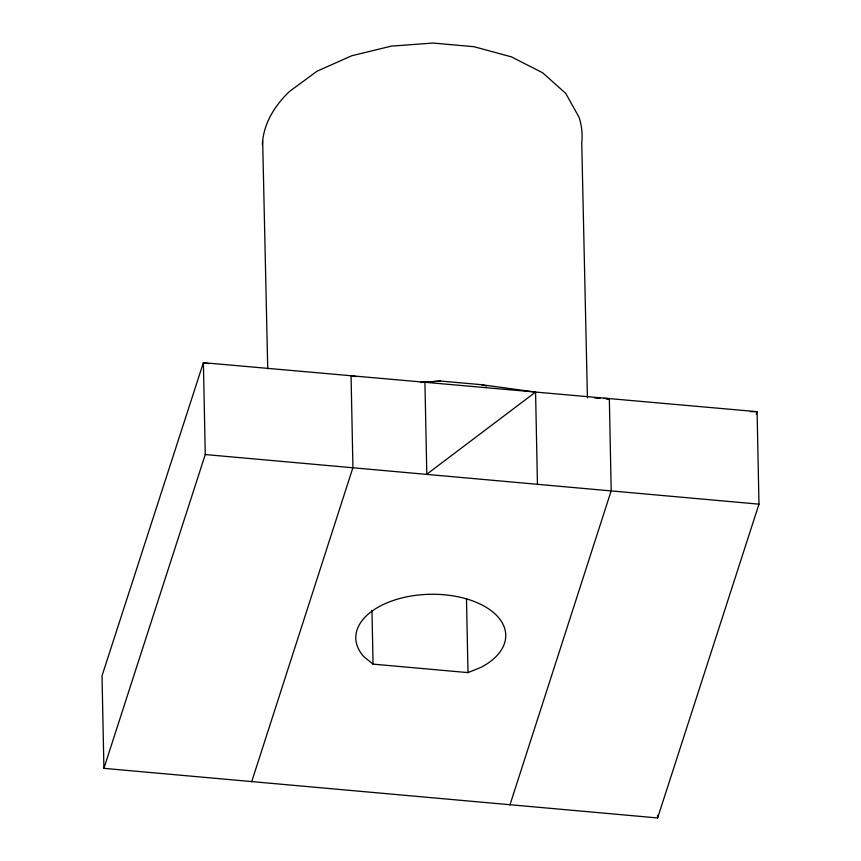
<?xml version="1.0" encoding="UTF-8"?>
<svg xmlns="http://www.w3.org/2000/svg" width="861" height="861" viewBox="0 0 861 861"><rect width="100%" height="100%" fill="white"/><g stroke="black" fill="none" stroke-linecap="round" stroke-linejoin="round"><path stroke-width="1.29" d="M756.27 414.216L757.088 411.666L203.39 362.675L102.018 675.842L103.912 768.346L657.621 817.95L758.982 504.159L757.088 411.666L750.372 411.633M103.912 768.346L205.262 454.543L203.39 362.675L208.631 363.719M251.681 781.756L352.935 467.577L351.062 375.708L356.228 376.612M509.949 804.895L611.202 490.727L609.33 398.621L604.002 398.406M535.574 392.078L426.808 474.196L424.925 382.166L440.509 381.036L481.439 384.684L535.574 392.078L537.447 484.119M467.997 672.613L481.084 667.329A74.993 42.34 -1.2 0 0 490.544 610.223A74.993 42.34 -1.2 0 0 390.872 601.322A74.993 42.34 -1.2 0 0 364.042 656.868L373.061 664.122L467.997 672.613L466.49 598.675M606.693 399.17L609.33 398.621M421.018 382.456L424.925 382.166M420.986 382.478L440.509 381.036M594.682 398.008L600.009 398.234M205.262 454.543L758.982 504.159M481.439 384.684L486.594 386.083M587.417 397.804L581.745 142.98A191.443 108.099 -1.2 0 0 579.098 117.365L565.763 93.418L542.645 72.776L511.316 56.837L473.916 46.698L432.997 43.05L391.335 46.128L351.783 55.739L317.02 71.215L289.436 91.503A191.443 108.099 -1.2 0 0 262.368 144.616M262.659 140.774L267.739 368.777M657.567 815.27L657.621 817.95M371.963 610.341L373.061 664.122"/></g></svg>
